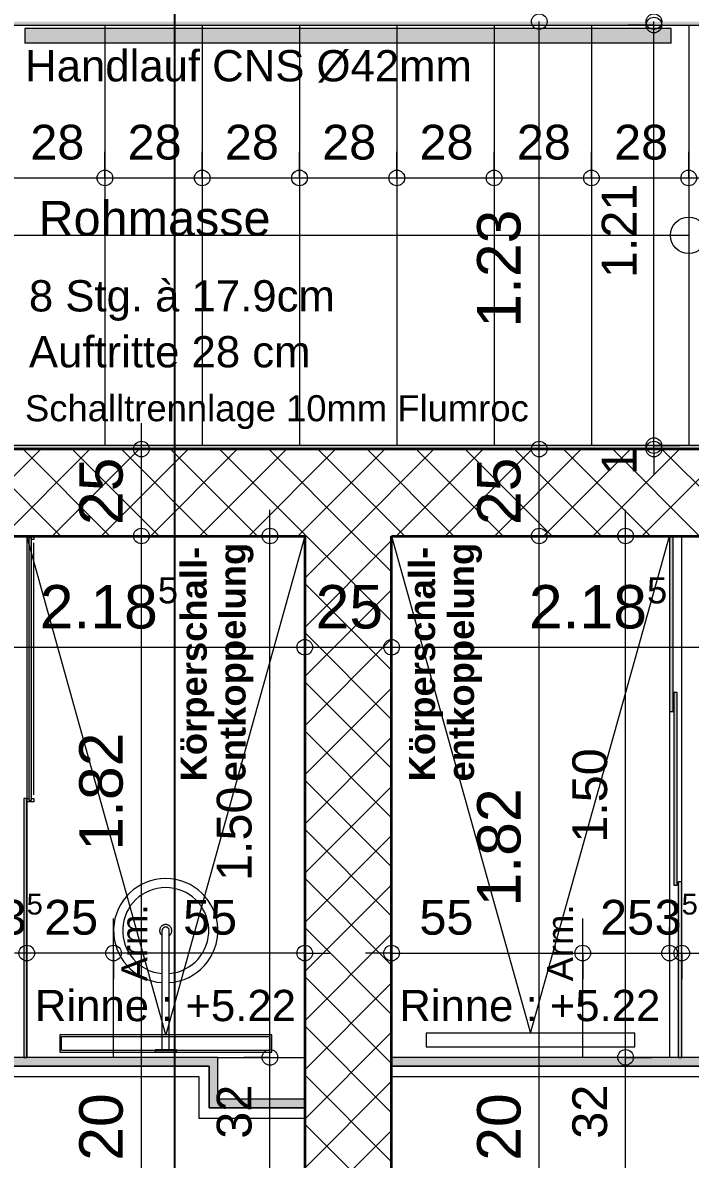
# Model space of a CAD drawing. Header units: metres. Extents: x 0.003 to 0.843, y 0.003 to 0.597.
# Drawn here: x 0.4596 to 0.4981, y 0.2806 to 0.346 of the extents above; entities that cross this region are included whole.
import ezdxf

# ---------------------------------------------------------------- set-up
doc = ezdxf.new("R2010")
doc.units = ezdxf.units.M
for name, pattern in [('AUSGEZOGEN', [0]), ('STRICHLINIE', [19.049999999999997, 12.7, -6.35]), ('STRICHPUNKT', [25.4, 12.7, -6.35, 0, -6.35])]:
    doc.linetypes.add(name, pattern=pattern)
for name, color, linetype, lineweight in [('Bad', 7, 'AUSGEZOGEN', 13), ('Daemmung', 7, 'AUSGEZOGEN', 18), ('Detailmasse', 7, 'AUSGEZOGEN', 13), ('Lauflinie', 7, 'AUSGEZOGEN', 13), ('Leichtbauwaende', 7, 'AUSGEZOGEN', 18), ('Metallbauarbeiten', 7, 'AUSGEZOGEN', 18), ('Sanitaer Apparate', 251, 'AUSGEZOGEN', 18), ('Sanitaer Text', 251, 'AUSGEZOGEN', 18), ('Sanitaer Vermassung', 251, 'AUSGEZOGEN', 18), ('Schnittbegrenzung', 7, 'AUSGEZOGEN', 13), ('Stufen', 7, 'AUSGEZOGEN', 25), ('Text Werkplan Ausfuehrung', 7, 'AUSGEZOGEN', 25), ('Wand Beton bewehrt', 7, 'AUSGEZOGEN', 35), ('Werkplan- Ausfuehrungsmasse', 7, 'AUSGEZOGEN', 13)]:
    doc.layers.add(name, color=color, linetype=linetype, lineweight=lineweight)
doc.styles.add('ARIAL', font='ARIAL.TTF')

msp = doc.modelspace()

# ---------------------------------------------------------------- hatches: boundary and pattern name
at = {"layer": 'Bad', "linetype": 'AUSGEZOGEN', "lineweight": 13, "true_color": 0xa8ffff}
for points in [[(0.4968599889613694, 0.3164973599777809), (0.4968599889613694, 0.3063973602035335), (0.4970599889568989, 0.3063973602035335), (0.4970599889568989, 0.3164973599777809)], [(0.4970999889560048, 0.3074973601789466), (0.4970999889560048, 0.2963973604270509), (0.4972999889515346, 0.2963973604270509), (0.4972999889515346, 0.3074973601789466)], [(0.4973599889501934, 0.2965973604225806), (0.4973599889501934, 0.2864973606483331), (0.4975599889457232, 0.2864973606483331), (0.4975599889457232, 0.2965973604225806)]]:
    msp.add_hatch(color=131, dxfattribs=at).paths.add_polyline_path(points)
at = {"layer": 'Daemmung', "linetype": 'STRICHLINIE', "lineweight": 18}
msp.add_hatch(color=241, dxfattribs=at).paths.add_polyline_path([(0.4585599898174406, 0.3908973583148113), (0.4585599898174406, 0.3458973593206397), (0.503559988811613, 0.3458973593206397), (0.503559988811613, 0.3216973598615518), (0.4979599889367826, 0.3216973598615518), (0.4979599889367826, 0.3214973598660222), (0.5037599888071426, 0.3214973598660222), (0.5037599888071426, 0.3460973593161694), (0.4587599898129704, 0.3460973593161694), (0.4587599898129707, 0.3910973583103409), (0.4341599903628233, 0.3910973583103409), (0.4341599903628233, 0.385297358439981), (0.4343599903583528, 0.385297358439981), (0.4343599903583528, 0.3908973583148113)])
at = {"layer": 'Daemmung', "linetype": 'AUSGEZOGEN', "lineweight": 18}
msp.add_hatch(color=241, dxfattribs=at).paths.add_polyline_path([(0.4341599903628233, 0.385297358439981), (0.4341599903628233, 0.3214973598660222), (0.4979599889367826, 0.3214973598660222), (0.4979599889367826, 0.3216973598615518), (0.4343599903583528, 0.3216973598615518), (0.4343599903583528, 0.385297358439981)])
at = {"layer": 'Leichtbauwaende', "linetype": 'AUSGEZOGEN', "lineweight": 13}
for points in [[(0.4321599904075267, 0.285997360659509), (0.4703599895536904, 0.285997360659509), (0.4703599895536904, 0.2864973606483331), (0.4321599904075267, 0.2864973606483331)], [(0.4703599895536904, 0.2864973606483331), (0.4703599895536904, 0.2835973607131532), (0.4708599895425147, 0.2835973607131532), (0.4708599895425147, 0.2864973606483331)], [(0.4808599893189973, 0.285997360659509), (0.5245599883422263, 0.285997360659509), (0.5245599883422263, 0.2864973606483331), (0.4808599893189973, 0.2864973606483331)], [(0.4708599895425147, 0.2835973607131532), (0.4758599894307559, 0.2835973607131532), (0.4758599894307559, 0.2840973607019773), (0.4708599895425147, 0.2840973607019773)]]:
    msp.add_hatch(color=253, dxfattribs=at).paths.add_polyline_path(points)
at = {"layer": 'Metallbauarbeiten', "linetype": 'AUSGEZOGEN', "lineweight": 13}
msp.add_hatch(color=254, dxfattribs=at).paths.add_polyline_path([(0.4597599897906186, 0.34569735932511), (0.4597599897906186, 0.3448573593438855), (0.4969599889591345, 0.3448573593438855), (0.4969599889591345, 0.34569735932511)])
at = {"layer": 'Sanitaer Apparate', "linetype": 'AUSGEZOGEN', "lineweight": 13, "true_color": 0xa8ffff}
for points in [[(0.4599799897857015, 0.3163973599800161), (0.4599799897857015, 0.3012973603175275), (0.4601399897821253, 0.3012973603175275), (0.4601399897821253, 0.3163973599800161)], [(0.4596999897919601, 0.3013973603152922), (0.4596999897919601, 0.2864973606483331), (0.4598599897883838, 0.2864973606483331), (0.4598599897883838, 0.3013973603152922)]]:
    msp.add_hatch(color=131, dxfattribs=at).paths.add_polyline_path(points)

# ---------------------------------------------------------------- linework, layer by layer
at = {"layer": 'Bad', "color": 7, "linetype": 'AUSGEZOGEN', "lineweight": 13}
for p, q in [((0.4598599897883838, 0.3164973599777809), (0.4598599897883838, 0.2864973606483331)), ((0.4678599896095699, 0.2877973606192759), (0.4598599897883838, 0.3164973599777809)), ((0.4758599894307559, 0.3164973599777809), (0.4678599896095699, 0.2877973606192759)), ((0.4808599893189973, 0.3164973599777809), (0.4888599891401832, 0.2878973606170407)), ((0.4888599891401832, 0.2878973606170407), (0.4968599889613694, 0.3164973599777809)), ((0.4968599889613694, 0.3164973599777809), (0.4968599889613694, 0.2864973606483331)), ((0.4968599889613694, 0.3164973599777809), (0.4968599889613694, 0.3063973602035335)), ((0.4970599889568989, 0.3164973599777809), (0.4968599889613694, 0.3164973599777809)), ((0.4970599889568989, 0.3063973602035335), (0.4970599889568989, 0.3164973599777809)), ((0.4975599889457232, 0.2864973606483331), (0.4975599889457232, 0.3164973599777809)), ((0.4970999889560048, 0.3074973601789466), (0.4970999889560048, 0.2963973604270509)), ((0.4972999889515346, 0.3074973601789466), (0.4970999889560048, 0.3074973601789466)), ((0.4972999889515346, 0.2963973604270509), (0.4972999889515346, 0.3074973601789466)), ((0.4968599889613694, 0.3063973602035335), (0.4970599889568989, 0.3063973602035335)), ((0.4970999889560048, 0.2963973604270509), (0.4972999889515346, 0.2963973604270509)), ((0.4973599889501934, 0.2965973604225806), (0.4973599889501934, 0.2864973606483331)), ((0.4975599889457232, 0.2965973604225806), (0.4973599889501934, 0.2965973604225806)), ((0.4975599889457232, 0.2864973606483331), (0.4975599889457232, 0.2965973604225806)), ((0.4828599892742936, 0.2878973606170407), (0.4828599892742936, 0.2870973606349221)), ((0.4948599890060729, 0.2878973606170407), (0.4828599892742936, 0.2878973606170407)), ((0.4948599890060729, 0.2870973606349221), (0.4948599890060729, 0.2878973606170407)), ((0.4828599892742936, 0.2870973606349221), (0.4948599890060729, 0.2870973606349221)), ((0.4973599889501934, 0.2864973606483331), (0.4975599889457232, 0.2864973606483331))]:
    msp.add_line(p, q, dxfattribs=at)
at = {"layer": 'Daemmung', "color": 240, "linetype": 'STRICHLINIE', "lineweight": 18}
for p, q in [((0.4585599898174406, 0.3458973593206397), (0.503559988811613, 0.3458973593206397)), ((0.4341599903628233, 0.3214973598660222), (0.4979599889367826, 0.3214973598660222)), ((0.503559988811613, 0.3216973598615518), (0.4343599903583528, 0.3216973598615518))]:
    msp.add_line(p, q, dxfattribs=at)
at = {"layer": 'Detailmasse', "color": 240, "linetype": 'AUSGEZOGEN', "lineweight": 13}
for p, q in [((0.4959599889814861, 0.3458973593206397), (0.4959599889814861, 0.3460973593161694)), ((0.4959599889814862, 0.3458973593206397), (0.4944599889684476, 0.3458973593206397)), ((0.4959599889814862, 0.3458973593206397), (0.4974599859732843, 0.3458973593206397)), ((0.4959599889814861, 0.3216973598615518), (0.4959599889814861, 0.3458973593206397)), ((0.4643599896878011, 0.337097359517335), (0.4643599896878011, 0.3385973595303735)), ((0.4699599895626315, 0.337097359517335), (0.4699599895626315, 0.3385973595303735)), ((0.4755599894374617, 0.337097359517335), (0.4755599894374617, 0.3385973595303735)), ((0.4811599893122918, 0.337097359517335), (0.4811599893122918, 0.3385973595303735)), ((0.4867599891871222, 0.337097359517335), (0.4867599891871222, 0.3385973595303735)), ((0.4923599890619523, 0.337097359517335), (0.4923599890619523, 0.3385973595303735)), ((0.4979599889367826, 0.337097359517335), (0.4979599889367826, 0.3385973595303735)), ((0.4587599898129709, 0.337097359517335), (0.4643599896878011, 0.337097359517335)), ((0.4643599896878011, 0.337097359517335), (0.4643599896878011, 0.3355973625255367)), ((0.4643599896878011, 0.337097359517335), (0.4699599895626314, 0.337097359517335)), ((0.4699599895626315, 0.337097359517335), (0.4699599895626315, 0.3355973625255367)), ((0.4699599895626314, 0.337097359517335), (0.4755599894374617, 0.337097359517335)), ((0.4755599894374617, 0.337097359517335), (0.4755599894374617, 0.3355973625255367)), ((0.4755599894374617, 0.337097359517335), (0.4811599893122919, 0.337097359517335)), ((0.4811599893122918, 0.337097359517335), (0.4811599893122918, 0.3355973625255367)), ((0.4811599893122919, 0.337097359517335), (0.4867599891871222, 0.337097359517335)), ((0.4867599891871222, 0.337097359517335), (0.4867599891871222, 0.3355973625255367)), ((0.4867599891871222, 0.337097359517335), (0.4923599890619523, 0.337097359517335)), ((0.4923599890619523, 0.337097359517335), (0.4923599890619523, 0.3355973625255367)), ((0.4923599890619523, 0.337097359517335), (0.4979599889367826, 0.337097359517335)), ((0.4979599889367826, 0.337097359517335), (0.4979599889367826, 0.3355973625255367)), ((0.4979599889367826, 0.337097359517335), (0.5035599888116129, 0.337097359517335)), ((0.4959599889814862, 0.3216973598615518), (0.4944599889684476, 0.3216973598615518)), ((0.4959599889814862, 0.3214973598660222), (0.4944599889684476, 0.3214973598660222)), ((0.4959599889814862, 0.3216973598615518), (0.4974599859732843, 0.3216973598615518)), ((0.4959599889814861, 0.3214973598660222), (0.4959599889814861, 0.3216973598615518)), ((0.4959599889814862, 0.3214973598660222), (0.4974599859732843, 0.3214973598660222)), ((0.4959599889814862, 0.3214973598660222), (0.4959599889814862, 0.3199973628742239))]:
    msp.add_line(p, q, dxfattribs=at)
for centre in [(0.4959599889814862, 0.3460973593161694), (0.4959599889814862, 0.3458973593206397), (0.4643599896878011, 0.337097359517335), (0.4699599895626315, 0.337097359517335), (0.4755599894374617, 0.337097359517335), (0.4811599893122918, 0.337097359517335), (0.4867599891871222, 0.337097359517335), (0.4923599890619523, 0.337097359517335), (0.4979599889367826, 0.337097359517335), (0.4959599889814862, 0.3216973598615518), (0.4959599889814862, 0.3214973598660222)]:
    msp.add_circle(centre, 0.0004500000039115548, dxfattribs=at)
at = {"layer": 'Lauflinie', "color": 7, "linetype": 'AUSGEZOGEN', "lineweight": 18}
for p, q in [((0.4979599889367826, 0.334847352573945), (0.4979599889367826, 0.334847352573945)), ((0.4979599889367826, 0.3337973595910957), (0.4464599900878968, 0.3337973595910957)), ((0.4969099889043725, 0.3337973595910957), (0.4969099889043725, 0.3337973595910957)), ((0.4979599889367826, 0.3327473595586857), (0.4979599889367826, 0.3327473595586857))]:
    msp.add_line(p, q, dxfattribs=at)
msp.add_circle((0.4979599889367826, 0.3337973595910957), 0.001050000032410026, dxfattribs=at)
at = {"layer": 'Leichtbauwaende', "color": 7, "linetype": 'AUSGEZOGEN', "lineweight": 18}
for p, q in [((0.4703599895536904, 0.2864973606483331), (0.4321599904075267, 0.2864973606483331)), ((0.4708599895425147, 0.2864973606483331), (0.4703599895536904, 0.2864973606483331)), ((0.4708599895425147, 0.2840973607019773), (0.4708599895425147, 0.2864973606483331)), ((0.5245599883422263, 0.2864973606483331), (0.4808599893189973, 0.2864973606483331)), ((0.4808599893189973, 0.2864973606483331), (0.4808599893189973, 0.285997360659509)), ((0.4321599904075267, 0.285997360659509), (0.4697599895671015, 0.285997360659509)), ((0.4697599895671015, 0.285997360659509), (0.4321599904075267, 0.285997360659509)), ((0.4703599895536904, 0.285997360659509), (0.4697599895671015, 0.285997360659509)), ((0.4697599895671015, 0.285997360659509), (0.4703599895536904, 0.285997360659509)), ((0.4703599895536904, 0.285997360659509), (0.4703599895536904, 0.2835973607131532)), ((0.4703599895536904, 0.2835973607131532), (0.4703599895536904, 0.285997360659509)), ((0.5245599883422263, 0.285997360659509), (0.4808599893189973, 0.285997360659509)), ((0.4808599893189973, 0.285997360659509), (0.4808599893189973, 0.28539736067292)), ((0.4808599893189973, 0.285997360659509), (0.5245599883422263, 0.285997360659509)), ((0.4321599904075267, 0.28539736067292), (0.4697599895671015, 0.28539736067292)), ((0.4697599895671015, 0.28539736067292), (0.4697599895671015, 0.2829973607265642)), ((0.4808599893189973, 0.28539736067292), (0.5245599883422263, 0.28539736067292)), ((0.4758599894307559, 0.2840973607019773), (0.4708599895425147, 0.2840973607019773)), ((0.4758599894307559, 0.2835973607131532), (0.4758599894307559, 0.2840973607019773)), ((0.4703599895536904, 0.2835973607131532), (0.4708599895425147, 0.2835973607131532)), ((0.4708599895425147, 0.2835973607131532), (0.4703599895536904, 0.2835973607131532)), ((0.4758599894307559, 0.2835973607131532), (0.4708599895425147, 0.2835973607131532)), ((0.4708599895425147, 0.2835973607131532), (0.4758599894307559, 0.2835973607131532)), ((0.4758599894307559, 0.2829973607265642), (0.4758599894307559, 0.2835973607131532)), ((0.4697599895671015, 0.2829973607265642), (0.4703599895536904, 0.2829973607265642)), ((0.4703599895536904, 0.2829973607265642), (0.4758599894307559, 0.2829973607265642))]:
    msp.add_line(p, q, dxfattribs=at)
at = {"layer": 'Leichtbauwaende', "color": 7, "linetype": 'AUSGEZOGEN', "lineweight": 13}
msp.add_line((0.4708599895425147, 0.2864973606483331), (0.4758599894307559, 0.2864973606483331), dxfattribs=at)
at = {"layer": 'Metallbauarbeiten', "color": 7, "linetype": 'AUSGEZOGEN', "lineweight": 13}
for p, q in [((0.4597599897906186, 0.34569735932511), (0.4597599897906186, 0.3448573593438855)), ((0.4969599889591345, 0.34569735932511), (0.4597599897906186, 0.34569735932511)), ((0.4969599889591345, 0.3448573593438855), (0.4969599889591345, 0.34569735932511)), ((0.4969599889591345, 0.3448573593438855), (0.4597599897906186, 0.3448573593438855))]:
    msp.add_line(p, q, dxfattribs=at)
at = {"layer": 'Sanitaer Apparate', "color": 7, "linetype": 'AUSGEZOGEN', "lineweight": 13}
for p, q in [((0.460259989779443, 0.3164973599777809), (0.4598599897883838, 0.3164973599777809)), ((0.4598599897883838, 0.3164973599777809), (0.4598599897883838, 0.3162973599822512)), ((0.4598599897883838, 0.3162973599822512), (0.4599799897857015, 0.3162973599822512)), ((0.4598599897883838, 0.3162302820619416), (0.4598599897883838, 0.2878785121020023)), ((0.4599799897857015, 0.3163973599800161), (0.4599799897857015, 0.3012973603175275)), ((0.4601399897821253, 0.3163973599800161), (0.4599799897857015, 0.3163973599800161)), ((0.4601399897821253, 0.3012973603175275), (0.4601399897821253, 0.3163973599800161)), ((0.460259989779443, 0.3162973599822512), (0.4601399897821253, 0.3162973599822512)), ((0.460259989779443, 0.3164973599777809), (0.460259989779443, 0.3162973599822512)), ((0.460259989779443, 0.3015973603108218), (0.460259989779443, 0.3160973599867217)), ((0.4596999897919601, 0.3013973603152922), (0.4596999897919601, 0.2864973606483331)), ((0.4598599897883838, 0.3013973603152922), (0.4596999897919601, 0.3013973603152922)), ((0.4598599897883838, 0.3013973603152922), (0.4599799897857015, 0.3013973603152922)), ((0.4598599897883838, 0.3011973603197626), (0.4598599897883838, 0.3013973603152922)), ((0.4598599897883838, 0.2864973606483331), (0.4598599897883838, 0.3013973603152922)), ((0.460259989779443, 0.3011973603197626), (0.4598599897883838, 0.3011973603197626)), ((0.4599799897857015, 0.3012973603175275), (0.4601399897821253, 0.3012973603175275)), ((0.4601399897821253, 0.3013973603152922), (0.460259989779443, 0.3013973603152922)), ((0.460259989779443, 0.3013973603152922), (0.460259989779443, 0.3011973603197626)), ((0.4617599897459155, 0.2877973606192759), (0.4617599897459155, 0.2867973606416276)), ((0.4739599894732242, 0.2877973606192759), (0.4617599897459155, 0.2877973606192759)), ((0.4739599894732242, 0.2867973606416276), (0.4739599894732242, 0.2877973606192759)), ((0.4618599897436802, 0.2868973606393925), (0.4618599897436802, 0.2876973606215111)), ((0.4618599897436802, 0.2876973606215111), (0.4738599894754593, 0.2876973606215111)), ((0.4738599894754593, 0.2876973606215111), (0.4738599894754593, 0.2868973606393925)), ((0.4596999897919601, 0.2864973606483331), (0.4598599897883838, 0.2864973606483331)), ((0.4617599897459155, 0.2867973606416276), (0.4739599894732242, 0.2867973606416276)), ((0.4738599894754593, 0.2868973606393925), (0.4618599897436802, 0.2868973606393925))]:
    msp.add_line(p, q, dxfattribs=at)
at = {"layer": 'Sanitaer Apparate', "color": 240, "linetype": 'STRICHLINIE', "lineweight": 18}
for p, q in [((0.464859989676625, 0.2864973606483331), (0.464859989676625, 0.2944973604695192)), ((0.464859989676625, 0.2864973606483331), (0.464859989676625, 0.2944973604695192)), ((0.4918599890731281, 0.2864973606483331), (0.4918599890731281, 0.2944973604695192)), ((0.4918599890731281, 0.2864973606483331), (0.4918599890731281, 0.2944973604695192))]:
    msp.add_line(p, q, dxfattribs=at)
at = {"layer": 'Sanitaer Apparate', "color": 7, "linetype": 'STRICHPUNKT', "lineweight": 13}
for p, q in [((0.4676539896141786, 0.2869461383628927), (0.4676539896141786, 0.2937913604852992)), ((0.4680659896049698, 0.2869461795586235), (0.4680659896049698, 0.2937913604852992)), ((0.4672651836978939, 0.2869460994863284), (0.467259989622985, 0.2867973606416276)), ((0.4684599846320028, 0.2867973606416276), (0.4672599945871367, 0.2867973606416276)), ((0.4672651836978939, 0.2869460994863284), (0.4684547913674789, 0.2869462184347717)), ((0.4684547913674789, 0.2869462184347717), (0.4684599895961628, 0.2867973606416276))]:
    msp.add_line(p, q, dxfattribs=at)
for radius, start, end in [(0.002999999932944774, 273.9385454828993, 266.0614545170996), (0.00247773840490623, 274.7693551702997, 265.230642024999), (0.0003499999921768897, 306.0572897039998, 233.9427102959019), (0.0002059999953955414, 0, 180)]:
    msp.add_arc((0.4678599896095739, 0.2937913604852991), radius, start, end, dxfattribs=at)
at = {"layer": 'Sanitaer Vermassung', "color": 240, "linetype": 'AUSGEZOGEN', "lineweight": 13}
for p, q in [((0.4738599894754593, 0.3164973599777809), (0.4738599894754593, 0.3179973599908194)), ((0.4943267651610949, 0.3164973599777809), (0.4943267651610949, 0.3179973599908194)), ((0.4738599894754593, 0.3164973599777809), (0.4723599894624209, 0.3164973599777809)), ((0.4738599894754593, 0.3164973599777809), (0.4753599864672577, 0.3164973599777809)), ((0.4738599894754593, 0.3164973599777809), (0.4738599894754593, 0.3164973599777809)), ((0.4738599894754593, 0.2864973606483331), (0.4738599894754593, 0.3164973599777809)), ((0.4943267651610949, 0.3164973599777809), (0.4928267651480563, 0.3164973599777809)), ((0.4943267651610949, 0.3164973599777809), (0.4958267621528932, 0.3164973599777809)), ((0.4943267651610949, 0.3164973599777809), (0.4943267651610949, 0.3164973599777809)), ((0.4943267651610949, 0.2864973606483331), (0.4943267651610949, 0.3164973599777809)), ((0.4598599897883837, 0.2924973605142227), (0.4598599897883837, 0.293997357506021)), ((0.464859989676625, 0.2924973605142227), (0.464859989676625, 0.293997357506021)), ((0.4758599894307559, 0.2924973605142227), (0.4758599894307559, 0.293997357506021)), ((0.4808599893189973, 0.2924973605142227), (0.4808599893189973, 0.2939973605272612)), ((0.4918599890731281, 0.2924973605142227), (0.4918599890731281, 0.2939973605272612)), ((0.4968599889613694, 0.2924973605142227), (0.4968599889613694, 0.2939973605272612)), ((0.4975599889457232, 0.2924973605142227), (0.4975599889457232, 0.2939973605272612)), ((0.4598599897883838, 0.2924973605142227), (0.4591599898040301, 0.2924973605142227)), ((0.4598599897883837, 0.2924973605142227), (0.4598599897883837, 0.2909973605011842)), ((0.4598599897883838, 0.2924973605142227), (0.4598599897883838, 0.2924973605142227)), ((0.464859989676625, 0.2924973605142227), (0.4598599897883838, 0.2924973605142227)), ((0.464859989676625, 0.2924973605142227), (0.464859989676625, 0.2909973605011842)), ((0.464859989676625, 0.2924973605142227), (0.464859989676625, 0.2924973605142227)), ((0.4758599894307559, 0.2924973605142227), (0.4758599894307559, 0.2909973605011842)), ((0.4758599894307559, 0.2924973605142227), (0.4758599894307559, 0.2924973605142227)), ((0.4758599894307559, 0.2924973605142227), (0.4773599864225541, 0.2924973605142227)), ((0.4808599893189973, 0.2924973605142227), (0.4793599923271989, 0.2924973605142227)), ((0.4808599893189973, 0.2924973605142227), (0.4808599893189973, 0.2909973635224245)), ((0.4808599893189973, 0.2924973605142227), (0.4808599893189973, 0.2924973605142227)), ((0.4808599893189973, 0.2924973605142227), (0.4918599890731281, 0.2924973605142227)), ((0.4918599890731281, 0.2924973605142227), (0.4918599890731281, 0.2909973635224245)), ((0.4918599890731281, 0.2924973605142227), (0.4918599890731281, 0.2924973605142227)), ((0.4918599890731281, 0.2924973605142227), (0.4968599889613694, 0.2924973605142227)), ((0.4968599889613694, 0.2924973605142227), (0.4968599889613694, 0.2909973635224245)), ((0.4968599889613694, 0.2924973605142227), (0.4968599889613694, 0.2924973605142227)), ((0.4968599889613694, 0.2924973605142227), (0.4975599889457232, 0.2924973605142227)), ((0.4975599889457232, 0.2924973605142227), (0.4975599889457232, 0.2909973635224245)), ((0.4975599889457232, 0.2924973605142227), (0.4975599889457232, 0.2924973605142227)), ((0.4975599889457232, 0.2924973605142227), (0.5035599888116096, 0.2924973605142227)), ((0.4738599894754593, 0.2864973606483331), (0.4723599894624209, 0.2864973606483331)), ((0.4738599894754593, 0.2864973606483331), (0.4753599864672577, 0.2864973606483331)), ((0.4738599894754593, 0.2864973606483331), (0.4738599894754593, 0.2864973606483331)), ((0.4738599894754593, 0.2800973607913843), (0.4738599894754593, 0.2864973606483331)), ((0.4943267651610949, 0.2864973606483331), (0.4928267651480563, 0.2864973606483331)), ((0.4943267651610949, 0.2864973606483331), (0.4958267621528932, 0.2864973606483331)), ((0.4943267651610949, 0.2864973606483331), (0.4943267651610949, 0.2864973606483331)), ((0.4943267651610949, 0.2800973607913843), (0.4943267651610949, 0.2864973606483331))]:
    msp.add_line(p, q, dxfattribs=at)
msp.add_lwpolyline([(0.4758599894307559, 0.2924973605142227), (0.4664638470707049, 0.2924973605142227), (0.4664638470707049, 0.2924973605142227), (0.464859989676625, 0.2924973605142227)], dxfattribs=at)
for centre in [(0.4738599894754593, 0.3164973599777809), (0.4943267651610949, 0.3164973599777809), (0.4598599897883837, 0.2924973605142227), (0.464859989676625, 0.2924973605142227), (0.4758599894307559, 0.2924973605142227), (0.4808599893189973, 0.2924973605142227), (0.4918599890731281, 0.2924973605142227), (0.4968599889613694, 0.2924973605142227), (0.4975599889457232, 0.2924973605142227), (0.4738599894754593, 0.2864973606483331), (0.4943267651610949, 0.2864973606483331)]:
    msp.add_circle(centre, 0.0004500000039115548, dxfattribs=at)
at = {"layer": 'Schnittbegrenzung', "color": 14, "linetype": 'STRICHPUNKT', "lineweight": 25}
msp.add_line((0.4683599898241154, 0.584599987000227), (0.4683599898241153, 0.2560973613278256), dxfattribs=at)
at = {"layer": 'Stufen', "color": 7, "linetype": 'AUSGEZOGEN', "lineweight": 18}
for p, q in [((0.4643599896878011, 0.3458973593206397), (0.4643599896878011, 0.3216973598615518)), ((0.4699599895626314, 0.3458973593206397), (0.4699599895626314, 0.3216973598615518)), ((0.4755599894374617, 0.3458973593206397), (0.4755599894374617, 0.3216973598615518)), ((0.4811599893122919, 0.3458973593206397), (0.4811599893122919, 0.3216973598615518)), ((0.4867599891871222, 0.3458973593206397), (0.4867599891871222, 0.3216973598615518)), ((0.4923599890619523, 0.3458973593206397), (0.4923599890619523, 0.3216973598615518)), ((0.4979599889367826, 0.3458973593206397), (0.4979599889367826, 0.3216973598615518))]:
    msp.add_line(p, q, dxfattribs=at)
at = {"layer": 'Wand Beton bewehrt', "color": 7, "linetype": 'AUSGEZOGEN', "lineweight": 35}
for p, q in [((0.5225599883869299, 0.3214973598660222), (0.4341599903628233, 0.3214973598660222)), ((0.4321599904075267, 0.3164973599777809), (0.4758599894307559, 0.3164973599777809)), ((0.4758599894307559, 0.3164973599777809), (0.4758599894307559, 0.2864973606483331)), ((0.4808599893189973, 0.2864973606483331), (0.4808599893189973, 0.3164973599777809)), ((0.4808599893189973, 0.3164973599777809), (0.5225599883869299, 0.3164973599777809)), ((0.4758599894307559, 0.2864973606483331), (0.4758599894307559, 0.2840973607019773)), ((0.4808599893189973, 0.285997360659509), (0.4808599893189973, 0.2864973606483331)), ((0.4808599893189973, 0.28539736067292), (0.4808599893189973, 0.285997360659509)), ((0.4808599893189973, 0.2800973607913843), (0.4808599893189973, 0.28539736067292)), ((0.4758599894307559, 0.2840973607019773), (0.4758599894307559, 0.2835973607131532)), ((0.4758599894307559, 0.2835973607131532), (0.4758599894307559, 0.2829973607265642)), ((0.4758599894307559, 0.2829973607265642), (0.4758599894307559, 0.2800973607913843))]:
    msp.add_line(p, q, dxfattribs=at)
at = {"layer": 'Wand Beton bewehrt', "color": 7, "linetype": 'AUSGEZOGEN', "lineweight": 13}
for p, q in [((0.4556674141836821, 0.3164973599777809), (0.4606674140719235, 0.3214973598660222)), ((0.4618202770604952, 0.3164973599777809), (0.4568202771722539, 0.3214973598660222)), ((0.4584958413084285, 0.3164973599777809), (0.4634958411966696, 0.3214973598660222)), ((0.4646487041852414, 0.3164973599777809), (0.4596487042969999, 0.3214973598660222)), ((0.4613242684331746, 0.3164973599777809), (0.466324268321416, 0.3214973598660222)), ((0.4674771313099875, 0.3164973599777809), (0.4624771314217462, 0.3214973598660222)), ((0.4641526955579209, 0.3164973599777809), (0.4691526954461621, 0.3214973598660222)), ((0.4703055584347338, 0.3164973599777809), (0.4653055585464924, 0.3214973598660222)), ((0.4669811226826671, 0.3164973599777809), (0.4719811225709083, 0.3214973598660222)), ((0.4731339855594799, 0.3164973599777809), (0.4681339856712386, 0.3214973598660222)), ((0.4698095498074132, 0.3164973599777809), (0.4748095496956546, 0.3214973598660222)), ((0.4759624126842262, 0.3164973599777809), (0.4709624127959849, 0.3214973598660222)), ((0.4726379769321595, 0.3164973599777809), (0.4776379768204008, 0.3214973598660222)), ((0.4787908398089725, 0.3164973599777809), (0.473790839920731, 0.3214973598660222)), ((0.4754664040569056, 0.3164973599777809), (0.4804664039451469, 0.3214973598660222)), ((0.4816192669337186, 0.3164973599777809), (0.4766192670454772, 0.3214973598660222)), ((0.4782948311816519, 0.3164973599777809), (0.4832948310698932, 0.3214973598660222)), ((0.4844476940584649, 0.3164973599777809), (0.4794476941702234, 0.3214973598660222)), ((0.4811232583063981, 0.3164973599777809), (0.4861232581946394, 0.3214973598660222)), ((0.4872761211832108, 0.3164973599777809), (0.4822761212949696, 0.3214973598660222)), ((0.4839516854311443, 0.3164973599777809), (0.4889516853193857, 0.3214973598660222)), ((0.4901045483079573, 0.3164973599777809), (0.485104548419716, 0.3214973598660222)), ((0.4867801125558906, 0.3164973599777809), (0.4917801124441319, 0.3214973598660222)), ((0.4929329754327034, 0.3164973599777809), (0.4879329755444621, 0.3214973598660222)), ((0.4896085396806367, 0.3164973599777809), (0.494608539568878, 0.3214973598660222)), ((0.4957614025574497, 0.3164973599777809), (0.4907614026692083, 0.3214973598660222)), ((0.492436966805383, 0.3164973599777809), (0.4974369666936243, 0.3214973598660222)), ((0.498589829682196, 0.3164973599777809), (0.4935898297939545, 0.3214973598660222)), ((0.4952653939301291, 0.3164973599777809), (0.5002653938183704, 0.3214973598660222)), ((0.501418256806942, 0.3164973599777809), (0.4964182569187006, 0.3214973598660222)), ((0.4758599894307559, 0.3140625182268856), (0.4782948311816511, 0.3164973599777809)), ((0.4758599894307559, 0.3112340911021393), (0.4808599893189973, 0.3162340909903809)), ((0.4759624126842254, 0.3164973599777808), (0.4808599893189973, 0.311599783343009)), ((0.4787908398089717, 0.3164973599777808), (0.4808599893189973, 0.3144282104677553)), ((0.4758599894307559, 0.3137713561065043), (0.4808599893189973, 0.3087713562182629)), ((0.4758599894307559, 0.3084056639773933), (0.4808599893189973, 0.3134056638656347)), ((0.4758599894307559, 0.310942928981758), (0.4808599893189973, 0.3059429290935166)), ((0.4758599894307559, 0.3055772368526469), (0.4808599893189973, 0.3105772367408885)), ((0.4758599894307559, 0.3081145018570119), (0.4808599893189973, 0.3031145019687705)), ((0.4758599894307559, 0.3027488097279009), (0.4808599893189973, 0.3077488096161423)), ((0.4758599894307559, 0.3052860747322657), (0.4808599893189973, 0.3002860748440243)), ((0.4758599894307559, 0.2999203826031546), (0.4808599893189973, 0.3049203824913961)), ((0.4758599894307559, 0.3024576476075193), (0.4808599893189973, 0.297457647719278)), ((0.4758599894307559, 0.2970919554784083), (0.4808599893189973, 0.3020919553666499)), ((0.4758599894307559, 0.2996292204827732), (0.4808599893189973, 0.2946292205945318)), ((0.4758599894307559, 0.2942635283536621), (0.4808599893189973, 0.2992635282419036)), ((0.4758599894307559, 0.2968007933580269), (0.4808599893189973, 0.2918007934697855)), ((0.4758599894307559, 0.2914351012289159), (0.4808599893189973, 0.2964351011171574)), ((0.4758599894307559, 0.2939723662332807), (0.4808599893189973, 0.2889723663450393)), ((0.4758599894307559, 0.2886066741041697), (0.4808599893189973, 0.2936066739924112)), ((0.4758599894307559, 0.2911439391085346), (0.4808599893189973, 0.2861439392202932)), ((0.4758599894307559, 0.2857782469794235), (0.4808599893189973, 0.290778246867665)), ((0.4758599894307559, 0.2883155119837884), (0.4808599893189973, 0.283315512095547)), ((0.4758599894307559, 0.2829498198546772), (0.4808599893189973, 0.2879498197429188)), ((0.4758599894307559, 0.2854870848590422), (0.4808599893189973, 0.2804870849708008)), ((0.4758599894307559, 0.2801213927299311), (0.4808599893189973, 0.2851213926181726)), ((0.4758599894307559, 0.2826586577342958), (0.4784212863736674, 0.2800973607913843)), ((0.4786643846169552, 0.2800973607913843), (0.4808599893189973, 0.2822929654934264))]:
    msp.add_line(p, q, dxfattribs=at)
at = {"layer": 'Werkplan- Ausfuehrungsmasse', "color": 7, "linetype": 'AUSGEZOGEN', "lineweight": 13}
for p, q in [((0.4893599891290077, 0.3214973598660222), (0.4893599891290077, 0.3460973593161694)), ((0.4664599896408623, 0.3214973598660222), (0.4664599896408623, 0.3229973598790607)), ((0.4664599896408623, 0.3214973598660222), (0.4649599896278238, 0.3214973598660222)), ((0.4664599896408623, 0.3214973598660222), (0.4679599866326605, 0.3214973598660222)), ((0.4664599896408623, 0.3214973598660222), (0.4664599896408623, 0.3214973598660222)), ((0.4664599896408623, 0.3164973599777809), (0.4664599896408623, 0.3214973598660222)), ((0.4893599891290076, 0.3214973598660222), (0.4878599891159692, 0.3214973598660222)), ((0.4893599891290076, 0.3214973598660222), (0.4908599861208059, 0.3214973598660222)), ((0.4893599891290077, 0.3214973598660222), (0.4893599891290077, 0.3214973598660222)), ((0.4893599891290077, 0.3164973599777809), (0.4893599891290077, 0.3214973598660222)), ((0.4664599896408623, 0.3164973599777809), (0.4649599896278238, 0.3164973599777809)), ((0.4664599896408623, 0.3164973599777809), (0.4679599866326605, 0.3164973599777809)), ((0.4664599896408623, 0.3164973599777809), (0.4664599896408623, 0.3164973599777809)), ((0.4664599896408623, 0.2800973607913843), (0.4664599896408623, 0.3164973599777809)), ((0.4893599891290076, 0.3164973599777809), (0.4878599891159692, 0.3164973599777809)), ((0.4893599891290076, 0.3164973599777809), (0.4908599861208059, 0.3164973599777809)), ((0.4893599891290077, 0.3164973599777809), (0.4893599891290077, 0.3164973599777809)), ((0.4893599891290077, 0.2800973607913843), (0.4893599891290077, 0.3164973599777809)), ((0.4758599894307559, 0.3100973601208343), (0.4758599894307559, 0.311597360133873)), ((0.4808599893189973, 0.3100973601208343), (0.4808599893189973, 0.311597360133873)), ((0.4321599904075267, 0.3100973601208343), (0.4758599894307559, 0.3100973601208343)), ((0.4758599894307559, 0.3100973601208343), (0.4758599894307559, 0.3085973631290361)), ((0.4758599894307559, 0.3100973601208343), (0.4758599894307559, 0.3100973601208343)), ((0.4758599894307559, 0.3100973601208343), (0.4808599893189973, 0.3100973601208343)), ((0.4808599893189973, 0.3100973601208343), (0.4808599893189973, 0.3085973631290361)), ((0.4808599893189973, 0.3100973601208343), (0.4808599893189973, 0.3100973601208343)), ((0.4808599893189973, 0.3100973601208343), (0.5245599883422263, 0.3100973601208343))]:
    msp.add_line(p, q, dxfattribs=at)
for centre in [(0.4893599891290076, 0.3460973593161694), (0.4664599896408623, 0.3214973598660222), (0.4893599891290076, 0.3214973598660222), (0.4664599896408623, 0.3164973599777809), (0.4893599891290076, 0.3164973599777809), (0.4758599894307559, 0.3100973601208343), (0.4808599893189973, 0.3100973601208343)]:
    msp.add_circle(centre, 0.0004500000039115548, dxfattribs=at)

# ---------------------------------------------------------------- texts
at = {"layer": 'Daemmung', "color": 240, "linetype": 'AUSGEZOGEN', "lineweight": 18, "insert": (0.4597599897250521, 0.32264735980679), "char_height": 0.0015, "width": 0.00075, "attachment_point": 7, "style": 'ARIAL'}
msp.add_mtext('Schalltrennlage\\~10mm\\~Flumroc', dxfattribs=at)
at = {"layer": 'Detailmasse', "color": 240, "linetype": 'AUSGEZOGEN', "lineweight": 13, "char_height": 0.002, "width": 0.001, "attachment_point": 7, "style": 'ARIAL'}
for s, insert in [('28', (0.4600674931406982, 0.3381314659062265)), ('28', (0.4656674930155285, 0.3381314659062265)), ('28', (0.4712674928903587, 0.3381314659062265)), ('28', (0.476867492765189, 0.3381314659062265)), ('28', (0.4824674926400193, 0.3381314659062265)), ('28', (0.4880674925148494, 0.3381314659062265)), ('28', (0.4936674923896798, 0.3381314659062265)), ('Rohmasse', (0.4605406171699347, 0.333753417129632))]:
    msp.add_mtext(s, dxfattribs=dict(at, insert=insert))
at = {"layer": 'Detailmasse', "color": 240, "linetype": 'AUSGEZOGEN', "lineweight": 13, "char_height": 0.002, "width": 0.001, "attachment_point": 7, "rotation": 90.00000250447816, "style": 'ARIAL'}
for s, insert in [('1.21', (0.4949599890038379, 0.331334876661866)), ('1', (0.4949599890038379, 0.3200064322275363))]:
    msp.add_mtext(s, dxfattribs=dict(at, insert=insert))
at = {"layer": 'Sanitaer Text', "color": 240, "linetype": 'AUSGEZOGEN', "lineweight": 13, "char_height": 0.001799999952316284, "width": 0.0008999999761581421, "attachment_point": 7, "style": 'ARIAL'}
for insert in [(0.4603286723815984, 0.2885573606022885), (0.4813017549450526, 0.2885573606022885)]:
    msp.add_mtext('Rinne\\~:\\~+5.22', dxfattribs=dict(at, insert=insert))
at = {"layer": 'Sanitaer Vermassung', "color": 240, "linetype": 'AUSGEZOGEN', "lineweight": 13, "char_height": 0.002, "width": 0.001, "attachment_point": 7, "rotation": 90.00000250447816, "style": 'ARIAL'}
for s, insert in [('1.50', (0.4932926587722035, 0.2988452456833116)), ('1.50', (0.4728258830865681, 0.2966452457324854)), ('32', (0.4728245188301183, 0.2818171424285761)), ('32', (0.4932912945157538, 0.2818171424285761))]:
    msp.add_mtext(s, dxfattribs=dict(at, insert=insert))
at = {"layer": 'Sanitaer Vermassung', "color": 240, "linetype": 'AUSGEZOGEN', "lineweight": 13, "attachment_point": 7, "style": 'ARIAL'}
for s, insert, char_height, width in [('3', (0.4583004400115466, 0.2935328311595636), 0.002, 0.001), ('5', (0.4598543281748497, 0.2946994977864938), 0.001200000047683716, 0.0006000000238418579), ('25', (0.4608620360791689, 0.293531466903114), 0.002, 0.001), ('25', (0.492862035363913, 0.293531466903114), 0.002, 0.001), ('3', (0.4960004391688858, 0.2935328311595636), 0.002, 0.001), ('5', (0.497554327332189, 0.2946994977864938), 0.001200000047683716, 0.0006000000238418579), ('55', (0.468862035900355, 0.293531466903114), 0.002, 0.001), ('55', (0.4824620355963713, 0.293531466903114), 0.002, 0.001)]:
    msp.add_mtext(s, dxfattribs=dict(at, insert=insert, char_height=char_height, width=width))
at = {"layer": 'Text Werkplan Ausfuehrung', "color": 7, "linetype": 'AUSGEZOGEN', "lineweight": 25, "char_height": 0.001799999952316284, "width": 0.0008999999761581421, "attachment_point": 7, "style": 'ARIAL'}
for s, insert in [('Handlauf\\~CNS\\~Ø42mm', (0.4597701145667606, 0.3425865323114958)), ('8\\~Stg.\\~à\\~17.9cm', (0.4599849897855894, 0.3288740264297972)), ('Auftritte\\~28\\~cm', (0.4599849896675686, 0.326174026620532))]:
    msp.add_mtext(s, dxfattribs=dict(at, insert=insert))
at = {"layer": 'Text Werkplan Ausfuehrung', "color": 240, "linetype": 'AUSGEZOGEN', "lineweight": 25, "char_height": 0.0015, "width": 0.00075, "attachment_point": 7, "rotation": 90.00000250447816, "style": 'ARIAL'}
for s, insert in [('\\fArial|i0|b1|c0|p0;entkoppelung', (0.472916225861048, 0.3023723601951486)), ('\\fArial|i0|b1|c0|p0;entkoppelung', (0.4860662255671226, 0.3023723601951486)), ('\\fArial|i0|b1|c0|p0;Körperschall-', (0.470666225861048, 0.3023723602934992)), ('\\fArial|i0|b1|c0|p0;Körperschall-', (0.4838162255671225, 0.3023723602934992)), ('Arm.', (0.4668099896330392, 0.2908723605505443)), ('Arm.', (0.4913099890854215, 0.2908723605505443))]:
    msp.add_mtext(s, dxfattribs=dict(at, insert=insert))
at = {"layer": 'Werkplan- Ausfuehrungsmasse', "color": 7, "linetype": 'AUSGEZOGEN', "lineweight": 13, "char_height": 0.0025, "width": 0.00125, "attachment_point": 7, "rotation": 90.00000250447816, "style": 'ARIAL'}
for s, insert in [('1.23', (0.4883156508167433, 0.3284779531263999)), ('25', (0.4654173566491602, 0.3171249179148367)), ('25', (0.4883173561373054, 0.3171249179148367)), ('1.82', (0.4654173566491602, 0.2983907437638632)), ('1.82', (0.4883173561373054, 0.2951791149233586)), ('20', (0.4654173566491602, 0.280547360781326)), ('20', (0.4883173561373054, 0.280547360781326))]:
    msp.add_mtext(s, dxfattribs=dict(at, insert=insert))
at = {"layer": 'Werkplan- Ausfuehrungsmasse', "color": 7, "linetype": 'AUSGEZOGEN', "lineweight": 13, "attachment_point": 7, "style": 'ARIAL'}
for s, insert, char_height, width in [('5', (0.46740686431324, 0.3125983264856063), 0.0015, 0.00075), ('5', (0.49555925353495, 0.3125983264856063), 0.0015, 0.00075), ('2.18', (0.4606094561455514, 0.3111399931125365), 0.0025, 0.00125), ('25', (0.4764875473678117, 0.3111399931125365), 0.0025, 0.00125), ('2.18', (0.4887618453672614, 0.3111399931125365), 0.0025, 0.00125)]:
    msp.add_mtext(s, dxfattribs=dict(at, insert=insert, char_height=char_height, width=width))

doc.saveas('drawing.dxf')
